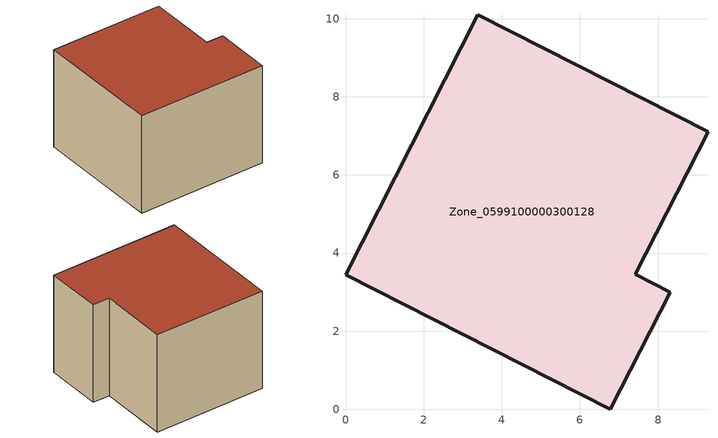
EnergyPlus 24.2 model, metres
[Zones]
Zone_0599100000300128
 floor ground (C_G): 0,3.45 3.38,10.1 9.28,7.11 7.42,3.46 8.31,3 6.78,0 z0
 wall outside (C_F): 6.78,0 8.31,3 7.42,3.46 9.28,7.11 3.38,10.1 0,3.45 6.78,0 z0:5.95
 roof outside (C_R): 3.38,10.1 0,3.45 6.78,0 8.31,3 7.42,3.46 9.28,7.11 z5.95
[BUILDING]
Pand.0599100000300128: North Axis=0; Terrain=City; Loads Convergence Tolerance Value=0.04; Temperature Convergence Tolerance Value=0.4; Solar Distribution=FullExterior; Maximum Number of Warmup Days=25; Minimum Number of Warmup Days=1
[Site:Location]
Rotterdam.The.Hague.AP_ZH_NLD Design_Conditions: Latitude=51.96; Longitude=4.45; Time Zone=1; Elevation=-4.5
[SITE:GROUNDTEMPERATURE:BUILDINGSURFACE]
18, 18, 18, 18, 18, 18, 18, 18, 18, 18, 18, 18
[MATERIAL] Thermal Absorptance=0.9; Solar Absorptance=0.7; Visible Absorptance=0.7
Name | Roughness | Thickness | Conductivity | Density | Specific Heat
G.TC.1975-1991 | MediumSmooth | 0.15 | 0.288461 | 540 | 1210
F.TC.1975-1991 | Rough | 0.3 | 0.230769 | 1920 | 840
R.TC.1975-1991 | MediumRough | 0.2 | 0.153846 | 1500 | 1000
[CONSTRUCTION]
C_G: G.TC.1975-1991
C_F: F.TC.1975-1991
C_R: R.TC.1975-1991
[ZONE]
Zone_0599100000300128: Type=1; Multiplier=1; Ceiling Height=Autocalculate; Volume=Autocalculate; Floor Area=autocalculate; Part of Total Floor Area=Yes
[ZONEINFILTRATION:DESIGNFLOWRATE]
Infil_Zone_0599100000300128: Zone or ZoneList or Space or SpaceList=Zone_0599100000300128; Schedule=AlwaysOn; Design Flow Rate Calculation Method=Flow/Area; Flow Rate per Floor Area=0.003; Constant Term Coefficient=1; Temperature Term Coefficient=0; Velocity Term Coefficient=0; Velocity Squared Term Coefficient=0
[HVACTEMPLATE:ZONE:IDEALLOADSAIRSYSTEM]
Zone_0599100000300128: Maximum Heating Supply Air Temperature=50; Minimum Cooling Supply Air Temperature=13; Maximum Heating Supply Air Humidity Ratio=0.0156; Minimum Cooling Supply Air Humidity Ratio=0.0077; Heating Limit=NoLimit; Cooling Limit=NoLimit; Dehumidification Control Type=ConstantSensibleHeatRatio; Cooling Sensible Heat Ratio=0.7; Dehumidification Setpoint=60; Humidification Control Type=None; Humidification Setpoint=30; Outdoor Air Method=None; Outdoor Air Flow Rate per Person=0.00944; Outdoor Air Flow Rate per Zone Floor Area=0; Outdoor Air Flow Rate per Zone=0; Demand Controlled Ventilation Type=None; Outdoor Air Economizer Type=NoEconomizer; Heat Recovery Type=None; Sensible Heat Recovery Effectiveness=0.7; Latent Heat Recovery Effectiveness=0.65
[ZONECONTROL:THERMOSTAT]
ThermostatControl_Zone_0599100000300128: Zone or ZoneList=Zone_0599100000300128; Control Type Schedule=DualSetpointControlType; Control 1=Thermostat_Zone_0599100000300128; Temperature Difference Between Cutout And Setpoint=0
[THERMOSTATSETPOINT:DUALSETPOINT]
Thermostat_Zone_0599100000300128: Heating Setpoint Temperature Schedule=HeatingSetpoint_Zone_0599100000300128; Cooling Setpoint Temperature Schedule=CoolingSetpoint_Zone_0599100000300128
[SCHEDULE:COMPACT]
HeatingSetpoint_Zone_0599100000300128: Through: 12/31, For: AllDays, Until: 24:00, 21
CoolingSetpoint_Zone_0599100000300128: Through: 12/31, For: AllDays, Until: 24:00, 24
DualSetpointControlType: Through: 12/31, For: AllDays, Until: 24:00, 4
AlwaysOn: Through: 12/31, For: AllDays, Until: 24:00, 1
